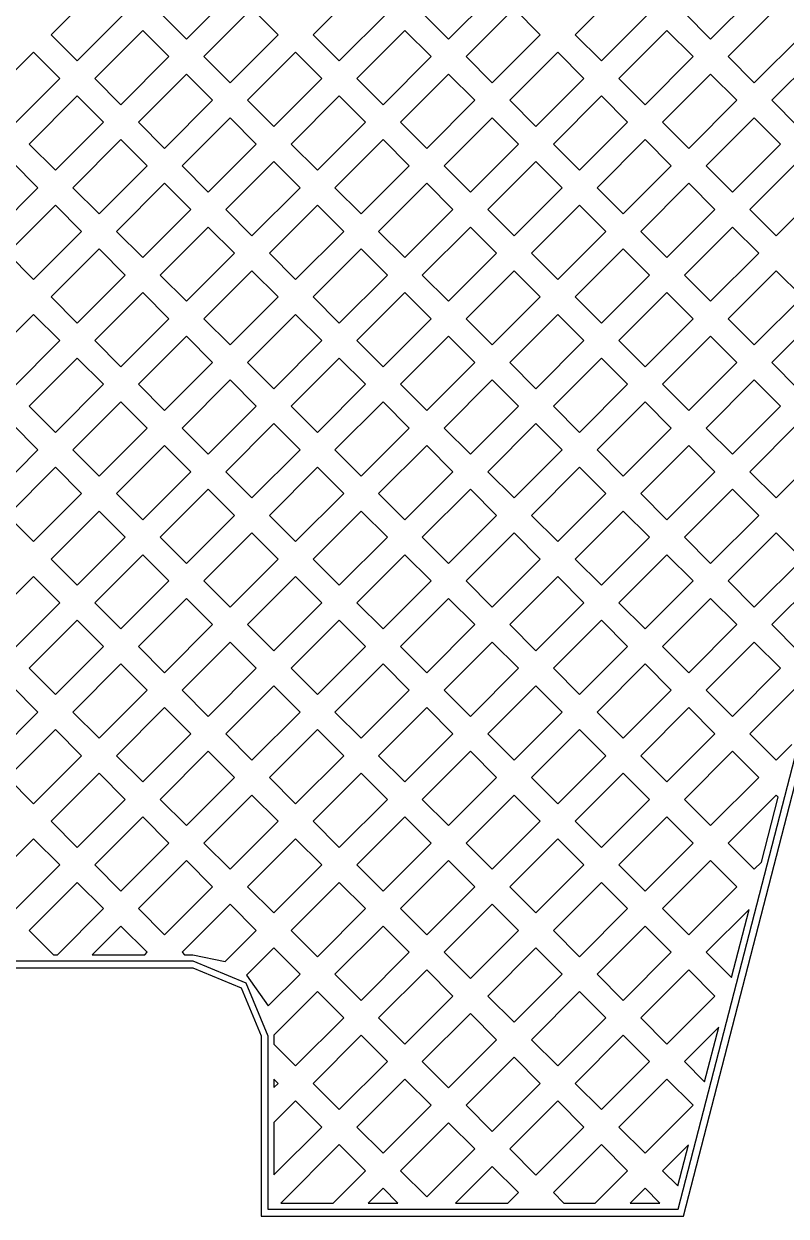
# Model space of a CAD drawing. Extents: x -211 to 2, y -103 to 318.
# Drawn here: x -97.59 to -91.01, y -34.8 to -24.51 of the extents above; entities that cross this region are included whole.
import ezdxf

# ---------------------------------------------------------------- set-up
doc = ezdxf.new("R2010")
doc.units = 0

msp = doc.modelspace()

# ---------------------------------------------------------------- linework, layer by layer
for p, q in [((-96.9451, -24.1872), (-97.3599, -24.6021)), ((-96.1908, -24.6398), (-95.776, -24.225)), ((-94.6823, -24.1872), (-95.0972, -24.6021)), ((-93.9281, -24.6398), (-93.5132, -24.225)), ((-92.4196, -24.1872), (-92.8344, -24.6021)), ((-91.6653, -24.6398), (-91.2505, -24.225)), ((-95.6251, -24.3758), (-96.04, -24.7906)), ((-95.3989, -24.6021), (-95.6251, -24.3758)), ((-93.3624, -24.3758), (-93.7772, -24.7906)), ((-93.1361, -24.6021), (-93.3624, -24.3758)), ((-91.0997, -24.3758), (-91.5145, -24.7906)), ((-97.1336, -24.8283), (-96.7188, -24.4135)), ((-96.4171, -24.4135), (-96.1908, -24.6398)), ((-94.8709, -24.8283), (-94.456, -24.4135)), ((-94.1543, -24.4135), (-93.9281, -24.6398)), ((-92.6081, -24.8283), (-92.1933, -24.4135)), ((-91.8916, -24.4135), (-91.6653, -24.6398)), ((-96.5679, -24.5644), (-96.9828, -24.9792)), ((-96.3417, -24.7906), (-96.5679, -24.5644)), ((-94.3052, -24.5644), (-94.72, -24.9792)), ((-94.0789, -24.7906), (-94.3052, -24.5644)), ((-92.0425, -24.5644), (-92.4573, -24.9792)), ((-91.8162, -24.7906), (-92.0425, -24.5644)), ((-97.3599, -24.6021), (-97.1336, -24.8283)), ((-95.8137, -25.0169), (-95.3989, -24.6021)), ((-95.0972, -24.6021), (-94.8709, -24.8283)), ((-93.551, -25.0169), (-93.1361, -24.6021)), ((-92.8344, -24.6021), (-92.6081, -24.8283)), ((-91.2882, -25.0169), (-90.8734, -24.6021)), ((-97.5107, -24.7529), (-97.9256, -25.1678)), ((-97.2845, -24.9792), (-97.5107, -24.7529)), ((-97.5107, -24.7529), (-97.5107, -24.7529)), ((-96.7565, -25.2055), (-96.3417, -24.7906)), ((-96.3417, -24.7906), (-96.3417, -24.7906)), ((-96.04, -24.7906), (-95.8137, -25.0169)), ((-95.248, -24.7529), (-95.6628, -25.1678)), ((-95.0217, -24.9792), (-95.248, -24.7529)), ((-95.248, -24.7529), (-95.248, -24.7529)), ((-94.4938, -25.2055), (-94.0789, -24.7906)), ((-94.0789, -24.7906), (-94.0789, -24.7906)), ((-93.7772, -24.7906), (-93.551, -25.0169)), ((-92.9853, -24.7529), (-93.4001, -25.1678)), ((-92.759, -24.9792), (-92.9853, -24.7529)), ((-92.9853, -24.7529), (-92.9853, -24.7529)), ((-92.231, -25.2055), (-91.8162, -24.7906)), ((-91.8162, -24.7906), (-91.8162, -24.7906)), ((-91.5145, -24.7906), (-91.2882, -25.0169)), ((-90.7225, -24.7529), (-91.1374, -25.1678)), ((-97.6993, -25.394), (-97.2845, -24.9792)), ((-96.9828, -24.9792), (-96.7565, -25.2055)), ((-96.1908, -24.9415), (-96.6057, -25.3563)), ((-95.9645, -25.1678), (-96.1908, -24.9415)), ((-95.4366, -25.394), (-95.0217, -24.9792)), ((-94.72, -24.9792), (-94.4938, -25.2055)), ((-93.9281, -24.9415), (-94.3429, -25.3563)), ((-93.7018, -25.1678), (-93.9281, -24.9415)), ((-93.1738, -25.394), (-92.759, -24.9792)), ((-92.4573, -24.9792), (-92.231, -25.2055)), ((-91.6653, -24.9415), (-92.0802, -25.3563)), ((-91.4391, -25.1678), (-91.6653, -24.9415)), ((-97.1336, -25.13), (-97.5485, -25.5449)), ((-96.9073, -25.3563), (-97.1336, -25.13)), ((-97.1336, -25.13), (-97.1336, -25.13)), ((-96.3794, -25.5826), (-95.9645, -25.1678)), ((-95.9645, -25.1678), (-95.9645, -25.1678)), ((-95.6628, -25.1678), (-95.4366, -25.394)), ((-94.8709, -25.13), (-95.2857, -25.5449)), ((-94.6446, -25.3563), (-94.8709, -25.13)), ((-94.8709, -25.13), (-94.8709, -25.13)), ((-94.1166, -25.5826), (-93.7018, -25.1678)), ((-93.7018, -25.1678), (-93.7018, -25.1678)), ((-93.4001, -25.1678), (-93.1738, -25.394)), ((-92.6081, -25.13), (-93.023, -25.5449)), ((-92.3819, -25.3563), (-92.6081, -25.13)), ((-92.6081, -25.13), (-92.6081, -25.13)), ((-91.8539, -25.5826), (-91.4391, -25.1678)), ((-91.4391, -25.1678), (-91.4391, -25.1678)), ((-91.1374, -25.1678), (-90.9111, -25.394)), ((-97.3222, -25.7712), (-96.9073, -25.3563)), ((-96.6057, -25.3563), (-96.3794, -25.5826)), ((-95.8137, -25.3186), (-96.2285, -25.7334)), ((-95.5874, -25.5449), (-95.8137, -25.3186)), ((-95.0594, -25.7712), (-94.6446, -25.3563)), ((-94.3429, -25.3563), (-94.1166, -25.5826)), ((-93.551, -25.3186), (-93.9658, -25.7334)), ((-93.3247, -25.5449), (-93.551, -25.3186)), ((-92.7967, -25.7712), (-92.3819, -25.3563)), ((-92.0802, -25.3563), (-91.8539, -25.5826)), ((-91.2882, -25.3186), (-91.703, -25.7334)), ((-91.0619, -25.5449), (-91.2882, -25.3186)), ((-96.7565, -25.5072), (-97.1713, -25.922)), ((-96.5302, -25.7334), (-96.7565, -25.5072)), ((-96.7565, -25.5072), (-96.7565, -25.5072)), ((-94.4938, -25.5072), (-94.9086, -25.922)), ((-94.2675, -25.7334), (-94.4938, -25.5072)), ((-94.4938, -25.5072), (-94.4938, -25.5072)), ((-92.231, -25.5072), (-92.6459, -25.922)), ((-92.0047, -25.7334), (-92.231, -25.5072)), ((-92.231, -25.5072), (-92.231, -25.5072)), ((-97.5485, -25.5449), (-97.3222, -25.7712)), ((-96.0023, -25.9597), (-95.5874, -25.5449)), ((-95.5874, -25.5449), (-95.5874, -25.5449)), ((-95.2857, -25.5449), (-95.0594, -25.7712)), ((-93.7395, -25.9597), (-93.3247, -25.5449)), ((-93.3247, -25.5449), (-93.3247, -25.5449)), ((-93.023, -25.5449), (-92.7967, -25.7712)), ((-91.9464, -34.7397), (-89.5736, -25.5539)), ((-91.9005, -34.799), (-89.5304, -25.6239)), ((-91.4768, -25.9597), (-91.0619, -25.5449)), ((-91.0619, -25.5449), (-91.0619, -25.5449)), ((-97.473, -25.922), (-97.6993, -25.6957)), ((-95.4366, -25.6957), (-95.8514, -26.1106)), ((-95.2103, -25.922), (-95.4366, -25.6957)), ((-93.1738, -25.6957), (-93.5887, -26.1106)), ((-92.9476, -25.922), (-93.1738, -25.6957)), ((-90.9111, -25.6957), (-91.3259, -26.1106)), ((-96.9451, -26.1483), (-96.5302, -25.7334)), ((-96.2285, -25.7334), (-96.0023, -25.9597)), ((-94.6823, -26.1483), (-94.2675, -25.7334)), ((-93.9658, -25.7334), (-93.7395, -25.9597)), ((-92.4196, -26.1483), (-92.0047, -25.7334)), ((-91.703, -25.7334), (-91.4768, -25.9597)), ((-97.8879, -26.3368), (-97.473, -25.922)), ((-97.1713, -25.922), (-96.9451, -26.1483)), ((-96.3794, -25.8843), (-96.7942, -26.2991)), ((-96.1531, -26.1106), (-96.3794, -25.8843)), ((-96.3794, -25.8843), (-96.3794, -25.8843)), ((-95.6251, -26.3368), (-95.2103, -25.922)), ((-95.2103, -25.922), (-95.2103, -25.922)), ((-94.9086, -25.922), (-94.6823, -26.1483)), ((-94.1166, -25.8843), (-94.5315, -26.2991)), ((-93.8904, -26.1106), (-94.1166, -25.8843)), ((-94.1166, -25.8843), (-94.1166, -25.8843)), ((-93.3624, -26.3368), (-92.9476, -25.922)), ((-92.9476, -25.922), (-92.9476, -25.922)), ((-92.6459, -25.922), (-92.4196, -26.1483)), ((-91.8539, -25.8843), (-92.2687, -26.2991)), ((-91.6276, -26.1106), (-91.8539, -25.8843)), ((-91.8539, -25.8843), (-91.8539, -25.8843)), ((-91.0997, -26.3368), (-90.6848, -25.922)), ((-97.3222, -26.0729), (-97.737, -26.4877)), ((-97.0959, -26.2991), (-97.3222, -26.0729)), ((-97.3222, -26.0729), (-97.3222, -26.0729)), ((-96.5679, -26.5254), (-96.1531, -26.1106)), ((-95.8514, -26.1106), (-95.6251, -26.3368)), ((-95.0594, -26.0729), (-95.4743, -26.4877)), ((-94.8332, -26.2991), (-95.0594, -26.0729)), ((-94.3052, -26.5254), (-93.8904, -26.1106)), ((-93.5887, -26.1106), (-93.3624, -26.3368)), ((-92.7967, -26.0729), (-93.2115, -26.4877)), ((-92.5704, -26.2991), (-92.7967, -26.0729)), ((-92.0425, -26.5254), (-91.6276, -26.1106)), ((-91.3259, -26.1106), (-91.0997, -26.3368)), ((-97.5107, -26.714), (-97.0959, -26.2991)), ((-96.7942, -26.2991), (-96.5679, -26.5254)), ((-96.0023, -26.2614), (-96.4171, -26.6763)), ((-95.776, -26.4877), (-96.0023, -26.2614)), ((-96.0023, -26.2614), (-96.0023, -26.2614)), ((-95.248, -26.714), (-94.8332, -26.2991)), ((-94.8332, -26.2991), (-94.8332, -26.2991)), ((-94.5315, -26.2991), (-94.3052, -26.5254)), ((-93.7395, -26.2614), (-94.1543, -26.6763)), ((-93.5132, -26.4877), (-93.7395, -26.2614)), ((-93.7395, -26.2614), (-93.7395, -26.2614)), ((-92.9853, -26.714), (-92.5704, -26.2991)), ((-92.5704, -26.2991), (-92.5704, -26.2991)), ((-92.2687, -26.2991), (-92.0425, -26.5254)), ((-91.4768, -26.2614), (-91.8916, -26.6763)), ((-91.2505, -26.4877), (-91.4768, -26.2614)), ((-91.4768, -26.2614), (-91.4768, -26.2614)), ((-97.737, -26.4877), (-97.5107, -26.714)), ((-96.9451, -26.45), (-97.3599, -26.8648)), ((-96.7188, -26.6763), (-96.9451, -26.45)), ((-96.9451, -26.45), (-96.9451, -26.45)), ((-96.1908, -26.9025), (-95.776, -26.4877)), ((-95.4743, -26.4877), (-95.248, -26.714)), ((-94.6823, -26.45), (-95.0972, -26.8648)), ((-94.456, -26.6763), (-94.6823, -26.45)), ((-93.9281, -26.9025), (-93.5132, -26.4877)), ((-93.2115, -26.4877), (-92.9853, -26.714)), ((-92.4196, -26.45), (-92.8344, -26.8648)), ((-92.1933, -26.6763), (-92.4196, -26.45)), ((-91.6653, -26.9025), (-91.2505, -26.4877)), ((-95.6251, -26.6385), (-96.04, -27.0534)), ((-95.3989, -26.8648), (-95.6251, -26.6385)), ((-95.6251, -26.6385), (-95.6251, -26.6385)), ((-93.3624, -26.6385), (-93.7772, -27.0534)), ((-93.1361, -26.8648), (-93.3624, -26.6385)), ((-93.3624, -26.6385), (-93.3624, -26.6385)), ((-91.0997, -26.6385), (-91.5145, -27.0534)), ((-90.8734, -26.8648), (-91.0997, -26.6385)), ((-91.0997, -26.6385), (-91.0997, -26.6385)), ((-97.1336, -27.0911), (-96.7188, -26.6763)), ((-96.4171, -26.6763), (-96.1908, -26.9025)), ((-94.8709, -27.0911), (-94.456, -26.6763)), ((-94.456, -26.6763), (-94.456, -26.6763)), ((-94.1543, -26.6763), (-93.9281, -26.9025)), ((-92.6081, -27.0911), (-92.1933, -26.6763)), ((-92.1933, -26.6763), (-92.1933, -26.6763)), ((-91.8916, -26.6763), (-91.6653, -26.9025)), ((-96.5679, -26.8271), (-96.9828, -27.2419)), ((-96.3417, -27.0534), (-96.5679, -26.8271)), ((-96.5679, -26.8271), (-96.5679, -26.8271)), ((-94.3052, -26.8271), (-94.72, -27.2419)), ((-94.0789, -27.0534), (-94.3052, -26.8271)), ((-92.0425, -26.8271), (-92.4573, -27.2419)), ((-91.8162, -27.0534), (-92.0425, -26.8271)), ((-97.3599, -26.8648), (-97.1336, -27.0911)), ((-95.8137, -27.2797), (-95.3989, -26.8648)), ((-95.0972, -26.8648), (-94.8709, -27.0911)), ((-93.551, -27.2797), (-93.1361, -26.8648)), ((-92.8344, -26.8648), (-92.6081, -27.0911)), ((-91.2882, -27.2797), (-90.8734, -26.8648)), ((-97.5107, -27.0157), (-97.9256, -27.4305)), ((-97.2845, -27.2419), (-97.5107, -27.0157)), ((-96.7565, -27.4682), (-96.3417, -27.0534)), ((-96.04, -27.0534), (-95.8137, -27.2797)), ((-95.248, -27.0157), (-95.6628, -27.4305)), ((-95.0217, -27.2419), (-95.248, -27.0157)), ((-95.248, -27.0157), (-95.248, -27.0157)), ((-94.4938, -27.4682), (-94.0789, -27.0534)), ((-94.0789, -27.0534), (-94.0789, -27.0534)), ((-93.7772, -27.0534), (-93.551, -27.2797)), ((-92.9853, -27.0157), (-93.4001, -27.4305)), ((-92.759, -27.2419), (-92.9853, -27.0157)), ((-92.9853, -27.0157), (-92.9853, -27.0157)), ((-92.231, -27.4682), (-91.8162, -27.0534)), ((-91.8162, -27.0534), (-91.8162, -27.0534)), ((-91.5145, -27.0534), (-91.2882, -27.2797)), ((-90.7225, -27.0157), (-91.1374, -27.4305)), ((-97.6993, -27.6568), (-97.2845, -27.2419)), ((-97.2845, -27.2419), (-97.2845, -27.2419)), ((-96.9828, -27.2419), (-96.7565, -27.4682)), ((-96.1908, -27.2042), (-96.6057, -27.6191)), ((-95.9645, -27.4305), (-96.1908, -27.2042)), ((-96.1908, -27.2042), (-96.1908, -27.2042)), ((-95.4366, -27.6568), (-95.0217, -27.2419)), ((-94.72, -27.2419), (-94.4938, -27.4682)), ((-93.9281, -27.2042), (-94.3429, -27.6191)), ((-93.7018, -27.4305), (-93.9281, -27.2042)), ((-93.1738, -27.6568), (-92.759, -27.2419)), ((-92.4573, -27.2419), (-92.231, -27.4682)), ((-91.6653, -27.2042), (-92.0802, -27.6191)), ((-91.4391, -27.4305), (-91.6653, -27.2042)), ((-97.1336, -27.3928), (-97.5485, -27.8076)), ((-96.9073, -27.6191), (-97.1336, -27.3928)), ((-96.3794, -27.8453), (-95.9645, -27.4305)), ((-95.6628, -27.4305), (-95.4366, -27.6568)), ((-94.8709, -27.3928), (-95.2857, -27.8076)), ((-94.6446, -27.6191), (-94.8709, -27.3928)), ((-94.8709, -27.3928), (-94.8709, -27.3928)), ((-94.1166, -27.8453), (-93.7018, -27.4305)), ((-93.7018, -27.4305), (-93.7018, -27.4305)), ((-93.4001, -27.4305), (-93.1738, -27.6568)), ((-92.6081, -27.3928), (-93.023, -27.8076)), ((-92.3819, -27.6191), (-92.6081, -27.3928)), ((-92.6081, -27.3928), (-92.6081, -27.3928)), ((-91.8539, -27.8453), (-91.4391, -27.4305)), ((-91.4391, -27.4305), (-91.4391, -27.4305)), ((-91.1374, -27.4305), (-90.9111, -27.6568)), ((-97.3222, -28.0339), (-96.9073, -27.6191)), ((-96.9073, -27.6191), (-96.9073, -27.6191)), ((-96.6057, -27.6191), (-96.3794, -27.8453)), ((-95.8137, -27.5813), (-96.2285, -27.9962)), ((-95.5874, -27.8076), (-95.8137, -27.5813)), ((-95.8137, -27.5813), (-95.8137, -27.5813)), ((-95.0594, -28.0339), (-94.6446, -27.6191)), ((-94.3429, -27.6191), (-94.1166, -27.8453)), ((-93.551, -27.5813), (-93.9658, -27.9962)), ((-93.3247, -27.8076), (-93.551, -27.5813)), ((-92.7967, -28.0339), (-92.3819, -27.6191)), ((-92.0802, -27.6191), (-91.8539, -27.8453)), ((-91.2882, -27.5813), (-91.703, -27.9962)), ((-91.0619, -27.8076), (-91.2882, -27.5813)), ((-96.7565, -27.7699), (-97.1713, -28.1847)), ((-96.5302, -27.9962), (-96.7565, -27.7699)), ((-94.4938, -27.7699), (-94.9086, -28.1847)), ((-94.2675, -27.9962), (-94.4938, -27.7699)), ((-94.4938, -27.7699), (-94.4938, -27.7699)), ((-92.231, -27.7699), (-92.6459, -28.1847)), ((-92.0047, -27.9962), (-92.231, -27.7699)), ((-92.231, -27.7699), (-92.231, -27.7699)), ((-97.5485, -27.8076), (-97.3222, -28.0339)), ((-96.0023, -28.2225), (-95.5874, -27.8076)), ((-95.2857, -27.8076), (-95.0594, -28.0339)), ((-93.7395, -28.2225), (-93.3247, -27.8076)), ((-93.3247, -27.8076), (-93.3247, -27.8076)), ((-93.023, -27.8076), (-92.7967, -28.0339)), ((-91.4768, -28.2225), (-91.0619, -27.8076)), ((-91.0619, -27.8076), (-91.0619, -27.8076)), ((-97.473, -28.1847), (-97.6993, -27.9585)), ((-95.4366, -27.9585), (-95.8514, -28.3733)), ((-95.2103, -28.1847), (-95.4366, -27.9585)), ((-95.4366, -27.9585), (-95.4366, -27.9585)), ((-93.1738, -27.9585), (-93.5887, -28.3733)), ((-92.9476, -28.1847), (-93.1738, -27.9585)), ((-90.9111, -27.9585), (-91.3259, -28.3733)), ((-96.9451, -28.411), (-96.5302, -27.9962)), ((-96.5302, -27.9962), (-96.5302, -27.9962)), ((-96.2285, -27.9962), (-96.0023, -28.2225)), ((-94.6823, -28.411), (-94.2675, -27.9962)), ((-93.9658, -27.9962), (-93.7395, -28.2225)), ((-92.4196, -28.411), (-92.0047, -27.9962)), ((-91.703, -27.9962), (-91.4768, -28.2225)), ((-97.8879, -28.5996), (-97.473, -28.1847)), ((-97.473, -28.1847), (-97.473, -28.1847)), ((-97.1713, -28.1847), (-96.9451, -28.411)), ((-96.3794, -28.147), (-96.7942, -28.5619)), ((-96.1531, -28.3733), (-96.3794, -28.147)), ((-95.6251, -28.5996), (-95.2103, -28.1847)), ((-94.9086, -28.1847), (-94.6823, -28.411)), ((-94.1166, -28.147), (-94.5315, -28.5619)), ((-93.8904, -28.3733), (-94.1166, -28.147)), ((-94.1166, -28.147), (-94.1166, -28.147)), ((-93.3624, -28.5996), (-92.9476, -28.1847)), ((-92.9476, -28.1847), (-92.9476, -28.1847)), ((-92.6459, -28.1847), (-92.4196, -28.411)), ((-91.8539, -28.147), (-92.2687, -28.5619)), ((-91.6276, -28.3733), (-91.8539, -28.147)), ((-91.8539, -28.147), (-91.8539, -28.147)), ((-91.0997, -28.5996), (-90.6848, -28.1847)), ((-97.3222, -28.3356), (-97.737, -28.7504)), ((-97.0959, -28.5619), (-97.3222, -28.3356)), ((-96.5679, -28.7881), (-96.1531, -28.3733)), ((-96.1531, -28.3733), (-96.1531, -28.3733)), ((-95.8514, -28.3733), (-95.6251, -28.5996)), ((-95.0594, -28.3356), (-95.4743, -28.7504)), ((-94.8332, -28.5619), (-95.0594, -28.3356)), ((-95.0594, -28.3356), (-95.0594, -28.3356)), ((-94.3052, -28.7881), (-93.8904, -28.3733)), ((-93.5887, -28.3733), (-93.3624, -28.5996)), ((-92.7967, -28.3356), (-93.2115, -28.7504)), ((-92.5704, -28.5619), (-92.7967, -28.3356)), ((-92.0425, -28.7881), (-91.6276, -28.3733)), ((-91.3259, -28.3733), (-91.0997, -28.5996)), ((-97.5107, -28.9767), (-97.0959, -28.5619)), ((-97.0959, -28.5619), (-97.0959, -28.5619)), ((-96.7942, -28.5619), (-96.5679, -28.7881)), ((-96.0023, -28.5242), (-96.4171, -28.939)), ((-95.776, -28.7504), (-96.0023, -28.5242)), ((-95.248, -28.9767), (-94.8332, -28.5619)), ((-94.5315, -28.5619), (-94.3052, -28.7881)), ((-93.7395, -28.5242), (-94.1543, -28.939)), ((-93.5132, -28.7504), (-93.7395, -28.5242)), ((-93.7395, -28.5242), (-93.7395, -28.5242)), ((-92.9853, -28.9767), (-92.5704, -28.5619)), ((-92.5704, -28.5619), (-92.5704, -28.5619)), ((-92.2687, -28.5619), (-92.0425, -28.7881)), ((-91.4768, -28.5242), (-91.8916, -28.939)), ((-91.2505, -28.7504), (-91.4768, -28.5242)), ((-91.4768, -28.5242), (-91.4768, -28.5242)), ((-97.737, -28.7504), (-97.5107, -28.9767)), ((-96.9451, -28.7127), (-97.3599, -29.1276)), ((-96.7188, -28.939), (-96.9451, -28.7127)), ((-96.1908, -29.1653), (-95.776, -28.7504)), ((-95.776, -28.7504), (-95.776, -28.7504)), ((-95.4743, -28.7504), (-95.248, -28.9767)), ((-94.6823, -28.7127), (-95.0972, -29.1276)), ((-94.456, -28.939), (-94.6823, -28.7127)), ((-94.6823, -28.7127), (-94.6823, -28.7127)), ((-93.9281, -29.1653), (-93.5132, -28.7504)), ((-93.2115, -28.7504), (-92.9853, -28.9767)), ((-92.4196, -28.7127), (-92.8344, -29.1276)), ((-92.1933, -28.939), (-92.4196, -28.7127)), ((-91.6653, -29.1653), (-91.2505, -28.7504)), ((-95.6251, -28.9013), (-96.04, -29.3161)), ((-95.3989, -29.1276), (-95.6251, -28.9013)), ((-93.3624, -28.9013), (-93.7772, -29.3161)), ((-93.1361, -29.1276), (-93.3624, -28.9013)), ((-93.3624, -28.9013), (-93.3624, -28.9013)), ((-91.0997, -28.9013), (-91.5145, -29.3161)), ((-90.8734, -29.1276), (-91.0997, -28.9013)), ((-91.0997, -28.9013), (-91.0997, -28.9013)), ((-97.1336, -29.3538), (-96.7188, -28.939)), ((-96.7188, -28.939), (-96.7188, -28.939)), ((-96.4171, -28.939), (-96.1908, -29.1653)), ((-94.8709, -29.3538), (-94.456, -28.939)), ((-94.1543, -28.939), (-93.9281, -29.1653)), ((-92.6081, -29.3538), (-92.1933, -28.939)), ((-92.1933, -28.939), (-92.1933, -28.939)), ((-91.8916, -28.939), (-91.6653, -29.1653)), ((-96.5679, -29.0898), (-96.9828, -29.5047)), ((-96.3417, -29.3161), (-96.5679, -29.0898)), ((-94.3052, -29.0898), (-94.72, -29.5047)), ((-94.0789, -29.3161), (-94.3052, -29.0898)), ((-94.3052, -29.0898), (-94.3052, -29.0898)), ((-92.0425, -29.0898), (-92.4573, -29.5047)), ((-91.8162, -29.3161), (-92.0425, -29.0898)), ((-97.3599, -29.1276), (-97.1336, -29.3538)), ((-95.8137, -29.5424), (-95.3989, -29.1276)), ((-95.3989, -29.1276), (-95.3989, -29.1276)), ((-95.0972, -29.1276), (-94.8709, -29.3538)), ((-93.551, -29.5424), (-93.1361, -29.1276)), ((-92.8344, -29.1276), (-92.6081, -29.3538)), ((-91.2882, -29.5424), (-90.8734, -29.1276)), ((-97.5107, -29.2784), (-97.9256, -29.6932)), ((-97.2845, -29.5047), (-97.5107, -29.2784)), ((-97.5107, -29.2784), (-97.5107, -29.2784)), ((-96.7565, -29.731), (-96.3417, -29.3161)), ((-96.3417, -29.3161), (-96.3417, -29.3161)), ((-96.04, -29.3161), (-95.8137, -29.5424)), ((-95.248, -29.2784), (-95.6628, -29.6932)), ((-95.0217, -29.5047), (-95.248, -29.2784)), ((-94.4938, -29.731), (-94.0789, -29.3161)), ((-93.7772, -29.3161), (-93.551, -29.5424)), ((-92.9853, -29.2784), (-93.4001, -29.6932)), ((-92.759, -29.5047), (-92.9853, -29.2784)), ((-92.9853, -29.2784), (-92.9853, -29.2784)), ((-92.231, -29.731), (-91.8162, -29.3161)), ((-91.8162, -29.3161), (-91.8162, -29.3161)), ((-91.5145, -29.3161), (-91.2882, -29.5424)), ((-90.7225, -29.2784), (-91.1374, -29.6932)), ((-97.6993, -29.9195), (-97.2845, -29.5047)), ((-96.9828, -29.5047), (-96.7565, -29.731)), ((-96.1908, -29.467), (-96.6057, -29.8818)), ((-95.9645, -29.6932), (-96.1908, -29.467)), ((-95.4366, -29.9195), (-95.0217, -29.5047)), ((-95.0217, -29.5047), (-95.0217, -29.5047)), ((-94.72, -29.5047), (-94.4938, -29.731)), ((-93.9281, -29.467), (-94.3429, -29.8818)), ((-93.7018, -29.6932), (-93.9281, -29.467)), ((-93.9281, -29.467), (-93.9281, -29.467)), ((-93.1738, -29.9195), (-92.759, -29.5047)), ((-92.4573, -29.5047), (-92.231, -29.731)), ((-91.6653, -29.467), (-92.0802, -29.8818)), ((-91.4391, -29.6932), (-91.6653, -29.467)), ((-97.1336, -29.6555), (-97.5485, -30.0704)), ((-96.9073, -29.8818), (-97.1336, -29.6555)), ((-97.1336, -29.6555), (-97.1336, -29.6555)), ((-96.3794, -30.1081), (-95.9645, -29.6932)), ((-95.9645, -29.6932), (-95.9645, -29.6932)), ((-95.6628, -29.6932), (-95.4366, -29.9195)), ((-94.8709, -29.6555), (-95.2857, -30.0704)), ((-94.6446, -29.8818), (-94.8709, -29.6555)), ((-94.1166, -30.1081), (-93.7018, -29.6932)), ((-93.4001, -29.6932), (-93.1738, -29.9195)), ((-92.6081, -29.6555), (-93.023, -30.0704)), ((-92.3819, -29.8818), (-92.6081, -29.6555)), ((-92.6081, -29.6555), (-92.6081, -29.6555)), ((-91.8539, -30.1081), (-91.4391, -29.6932)), ((-91.4391, -29.6932), (-91.4391, -29.6932)), ((-91.1374, -29.6932), (-90.9111, -29.9195)), ((-95.8137, -29.8441), (-96.2285, -30.2589)), ((-95.5874, -30.0704), (-95.8137, -29.8441)), ((-93.551, -29.8441), (-93.9658, -30.2589)), ((-93.3247, -30.0704), (-93.551, -29.8441)), ((-93.551, -29.8441), (-93.551, -29.8441)), ((-91.2882, -29.8441), (-91.703, -30.2589)), ((-91.0619, -30.0704), (-91.2882, -29.8441)), ((-97.3222, -30.2966), (-96.9073, -29.8818)), ((-96.6057, -29.8818), (-96.3794, -30.1081)), ((-95.0594, -30.2966), (-94.6446, -29.8818)), ((-94.6446, -29.8818), (-94.6446, -29.8818)), ((-94.3429, -29.8818), (-94.1166, -30.1081)), ((-92.7967, -30.2966), (-92.3819, -29.8818)), ((-92.0802, -29.8818), (-91.8539, -30.1081)), ((-96.7565, -30.0327), (-97.1713, -30.4475)), ((-96.5302, -30.2589), (-96.7565, -30.0327)), ((-96.7565, -30.0327), (-96.7565, -30.0327)), ((-94.4938, -30.0327), (-94.9086, -30.4475)), ((-94.2675, -30.2589), (-94.4938, -30.0327)), ((-92.231, -30.0327), (-92.6459, -30.4475)), ((-92.0047, -30.2589), (-92.231, -30.0327)), ((-92.231, -30.0327), (-92.231, -30.0327)), ((-97.5485, -30.0704), (-97.3222, -30.2966)), ((-96.0023, -30.4852), (-95.5874, -30.0704)), ((-95.5874, -30.0704), (-95.5874, -30.0704)), ((-95.2857, -30.0704), (-95.0594, -30.2966)), ((-93.7395, -30.4852), (-93.3247, -30.0704)), ((-93.023, -30.0704), (-92.7967, -30.2966)), ((-91.4768, -30.4852), (-91.0619, -30.0704)), ((-91.0619, -30.0704), (-91.0619, -30.0704)), ((-97.473, -30.4475), (-97.6993, -30.2212)), ((-95.4366, -30.2212), (-95.8514, -30.636)), ((-95.2103, -30.4475), (-95.4366, -30.2212)), ((-93.1738, -30.2212), (-93.5887, -30.636)), ((-92.9476, -30.4475), (-93.1738, -30.2212)), ((-93.1738, -30.2212), (-93.1738, -30.2212)), ((-90.9111, -30.2212), (-91.3259, -30.636)), ((-96.9451, -30.6738), (-96.5302, -30.2589)), ((-96.2285, -30.2589), (-96.0023, -30.4852)), ((-94.6823, -30.6738), (-94.2675, -30.2589)), ((-94.2675, -30.2589), (-94.2675, -30.2589)), ((-93.9658, -30.2589), (-93.7395, -30.4852)), ((-92.4196, -30.6738), (-92.0047, -30.2589)), ((-91.703, -30.2589), (-91.4768, -30.4852)), ((-97.8879, -30.8623), (-97.473, -30.4475)), ((-97.1713, -30.4475), (-96.9451, -30.6738)), ((-96.3794, -30.4098), (-96.7942, -30.8246)), ((-96.1531, -30.636), (-96.3794, -30.4098)), ((-96.3794, -30.4098), (-96.3794, -30.4098)), ((-95.6251, -30.8623), (-95.2103, -30.4475)), ((-95.2103, -30.4475), (-95.2103, -30.4475)), ((-94.9086, -30.4475), (-94.6823, -30.6738)), ((-94.1166, -30.4098), (-94.5315, -30.8246)), ((-93.8904, -30.636), (-94.1166, -30.4098)), ((-93.3624, -30.8623), (-92.9476, -30.4475)), ((-92.6459, -30.4475), (-92.4196, -30.6738)), ((-91.8539, -30.4098), (-92.2687, -30.8246)), ((-91.6276, -30.636), (-91.8539, -30.4098)), ((-91.8539, -30.4098), (-91.8539, -30.4098)), ((-97.3222, -30.5983), (-97.737, -31.0132)), ((-97.0959, -30.8246), (-97.3222, -30.5983)), ((-97.3222, -30.5983), (-97.3222, -30.5983)), ((-96.5679, -31.0509), (-96.1531, -30.636)), ((-95.8514, -30.636), (-95.6251, -30.8623)), ((-95.0594, -30.5983), (-95.4743, -31.0132)), ((-94.8332, -30.8246), (-95.0594, -30.5983)), ((-94.3052, -31.0509), (-93.8904, -30.636)), ((-93.8904, -30.636), (-93.8904, -30.636)), ((-93.5887, -30.636), (-93.3624, -30.8623)), ((-92.7967, -30.5983), (-93.2115, -31.0132)), ((-92.5704, -30.8246), (-92.7967, -30.5983)), ((-92.7967, -30.5983), (-92.7967, -30.5983)), ((-92.0425, -31.0509), (-91.6276, -30.636)), ((-91.3259, -30.636), (-91.0997, -30.8623)), ((-91.3259, -30.636), (-91.3259, -30.636)), ((-91.0997, -30.8623), (-90.9645, -30.7272)), ((-97.5107, -31.2394), (-97.0959, -30.8246)), ((-96.7942, -30.8246), (-96.5679, -31.0509)), ((-96.0023, -30.7869), (-96.4171, -31.2017)), ((-95.776, -31.0132), (-96.0023, -30.7869)), ((-96.0023, -30.7869), (-96.0023, -30.7869)), ((-95.248, -31.2394), (-94.8332, -30.8246)), ((-94.8332, -30.8246), (-94.8332, -30.8246)), ((-94.5315, -30.8246), (-94.3052, -31.0509)), ((-93.7395, -30.7869), (-94.1543, -31.2017)), ((-93.5132, -31.0132), (-93.7395, -30.7869)), ((-92.9853, -31.2394), (-92.5704, -30.8246)), ((-92.2687, -30.8246), (-92.0425, -31.0509)), ((-91.4768, -30.7869), (-91.8916, -31.2017)), ((-91.2505, -31.0132), (-91.4768, -30.7869)), ((-91.4768, -30.7869), (-91.4768, -30.7869)), ((-96.9451, -30.9755), (-97.3599, -31.3903)), ((-96.7188, -31.2017), (-96.9451, -30.9755)), ((-96.9451, -30.9755), (-96.9451, -30.9755)), ((-94.6823, -30.9755), (-95.0972, -31.3903)), ((-94.456, -31.2017), (-94.6823, -30.9755)), ((-92.4196, -30.9755), (-92.8344, -31.3903)), ((-92.1933, -31.2017), (-92.4196, -30.9755)), ((-92.4196, -30.9755), (-92.4196, -30.9755)), ((-97.737, -31.0132), (-97.5107, -31.2394)), ((-96.1908, -31.428), (-95.776, -31.0132)), ((-95.4743, -31.0132), (-95.248, -31.2394)), ((-93.9281, -31.428), (-93.5132, -31.0132)), ((-93.5132, -31.0132), (-93.5132, -31.0132)), ((-93.2115, -31.0132), (-92.9853, -31.2394)), ((-91.6653, -31.428), (-91.2505, -31.0132)), ((-95.6251, -31.164), (-96.04, -31.5789)), ((-95.3989, -31.3903), (-95.6251, -31.164)), ((-95.6251, -31.164), (-95.6251, -31.164)), ((-93.3624, -31.164), (-93.7772, -31.5789)), ((-93.1361, -31.3903), (-93.3624, -31.164)), ((-91.0997, -31.164), (-91.5145, -31.5789)), ((-91.2272, -31.7441), (-91.0819, -31.1817)), ((-91.0819, -31.1817), (-91.0997, -31.164)), ((-91.0997, -31.164), (-91.0997, -31.164)), ((-97.1336, -31.6166), (-96.7188, -31.2017)), ((-96.4171, -31.2017), (-96.1908, -31.428)), ((-94.8709, -31.6166), (-94.456, -31.2017)), ((-94.456, -31.2017), (-94.456, -31.2017)), ((-94.1543, -31.2017), (-93.9281, -31.428)), ((-92.6081, -31.6166), (-92.1933, -31.2017)), ((-91.8916, -31.2017), (-91.6653, -31.428)), ((-96.5679, -31.3526), (-96.9828, -31.7674)), ((-96.3417, -31.5789), (-96.5679, -31.3526)), ((-94.3052, -31.3526), (-94.72, -31.7674)), ((-94.0789, -31.5789), (-94.3052, -31.3526)), ((-92.0425, -31.3526), (-92.4573, -31.7674)), ((-91.8162, -31.5789), (-92.0425, -31.3526)), ((-92.0425, -31.3526), (-92.0425, -31.3526)), ((-97.3599, -31.3903), (-97.1336, -31.6166)), ((-95.8137, -31.8051), (-95.3989, -31.3903)), ((-95.0972, -31.3903), (-94.8709, -31.6166)), ((-93.551, -31.8051), (-93.1361, -31.3903)), ((-93.1361, -31.3903), (-93.1361, -31.3903)), ((-92.8344, -31.3903), (-92.6081, -31.6166)), ((-97.5107, -31.5411), (-97.9256, -31.956)), ((-97.2845, -31.7674), (-97.5107, -31.5411)), ((-96.7565, -31.9937), (-96.3417, -31.5789)), ((-96.04, -31.5789), (-95.8137, -31.8051)), ((-95.248, -31.5411), (-95.6628, -31.956)), ((-95.0217, -31.7674), (-95.248, -31.5411)), ((-95.248, -31.5411), (-95.248, -31.5411)), ((-94.4938, -31.9937), (-94.0789, -31.5789)), ((-94.0789, -31.5789), (-94.0789, -31.5789)), ((-93.7772, -31.5789), (-93.551, -31.8051)), ((-92.9853, -31.5411), (-93.4001, -31.956)), ((-92.759, -31.7674), (-92.9853, -31.5411)), ((-92.231, -31.9937), (-91.8162, -31.5789)), ((-91.5145, -31.5789), (-91.2882, -31.8051)), ((-97.6993, -32.1823), (-97.2845, -31.7674)), ((-97.2845, -31.7674), (-97.2845, -31.7674)), ((-96.9828, -31.7674), (-96.7565, -31.9937)), ((-96.9828, -31.7674), (-96.9828, -31.7674)), ((-96.1908, -31.7297), (-96.6057, -32.1445)), ((-95.9645, -31.956), (-96.1908, -31.7297)), ((-95.4366, -32.1823), (-95.0217, -31.7674)), ((-94.72, -31.7674), (-94.4938, -31.9937)), ((-93.9281, -31.7297), (-94.3429, -32.1445)), ((-93.7018, -31.956), (-93.9281, -31.7297)), ((-93.1738, -32.1823), (-92.759, -31.7674)), ((-92.759, -31.7674), (-92.759, -31.7674)), ((-92.4573, -31.7674), (-92.231, -31.9937)), ((-91.6653, -31.7297), (-92.0802, -32.1445)), ((-91.4391, -31.956), (-91.6653, -31.7297)), ((-91.6653, -31.7297), (-91.6653, -31.7297)), ((-91.2882, -31.8051), (-91.2272, -31.7441)), ((-97.1336, -31.9183), (-97.5485, -32.3331)), ((-96.9073, -32.1445), (-97.1336, -31.9183)), ((-96.3794, -32.3708), (-95.9645, -31.956)), ((-95.6628, -31.956), (-95.4366, -32.1823)), ((-94.8709, -31.9183), (-95.2857, -32.3331)), ((-94.6446, -32.1445), (-94.8709, -31.9183)), ((-94.8709, -31.9183), (-94.8709, -31.9183)), ((-94.1166, -32.3708), (-93.7018, -31.956)), ((-93.7018, -31.956), (-93.7018, -31.956)), ((-93.4001, -31.956), (-93.1738, -32.1823)), ((-92.6081, -31.9183), (-93.023, -32.3331)), ((-92.3819, -32.1445), (-92.6081, -31.9183)), ((-91.8539, -32.3708), (-91.4391, -31.956)), ((-95.8137, -32.1068), (-96.2285, -32.5217)), ((-95.5874, -32.3331), (-95.8137, -32.1068)), ((-93.551, -32.1068), (-93.9658, -32.5217)), ((-93.3247, -32.3331), (-93.551, -32.1068)), ((-97.3054, -32.5426), (-96.9073, -32.1445)), ((-96.6057, -32.1445), (-96.3794, -32.3708)), ((-96.6057, -32.1445), (-96.6057, -32.1445)), ((-95.0594, -32.5594), (-94.6446, -32.1445)), ((-94.3429, -32.1445), (-94.1166, -32.3708)), ((-92.7967, -32.5594), (-92.3819, -32.1445)), ((-92.3819, -32.1445), (-92.3819, -32.1445)), ((-92.0802, -32.1445), (-91.8539, -32.3708)), ((-91.3323, -32.1509), (-91.703, -32.5217)), ((-91.4845, -32.7402), (-91.3323, -32.1509)), ((-91.3323, -32.1509), (-91.3323, -32.1509)), ((-96.7565, -32.2954), (-97.0037, -32.5426)), ((-96.5302, -32.5217), (-96.7565, -32.2954)), ((-94.4938, -32.2954), (-94.9086, -32.7102)), ((-94.2675, -32.5217), (-94.4938, -32.2954)), ((-94.4938, -32.2954), (-94.4938, -32.2954)), ((-92.231, -32.2954), (-92.6459, -32.7102)), ((-92.0047, -32.5217), (-92.231, -32.2954)), ((-97.5485, -32.3331), (-97.339, -32.5426)), ((-95.8555, -32.6012), (-95.5874, -32.3331)), ((-95.5874, -32.3331), (-95.5874, -32.3331)), ((-95.2857, -32.3331), (-95.0594, -32.5594)), ((-93.7395, -32.7479), (-93.3247, -32.3331)), ((-93.3247, -32.3331), (-93.3247, -32.3331)), ((-93.023, -32.3331), (-92.7967, -32.5594)), ((-95.4366, -32.484), (-95.6714, -32.7188)), ((-95.2103, -32.7102), (-95.4366, -32.484)), ((-93.1738, -32.484), (-93.5887, -32.8988)), ((-92.9476, -32.7102), (-93.1738, -32.484)), ((-103.384, -32.5955), (-96.1362, -32.5955)), ((-97.339, -32.5426), (-97.3054, -32.5426)), ((-97.3054, -32.5426), (-97.3054, -32.5426)), ((-97.0037, -32.5426), (-96.5511, -32.5426)), ((-96.5511, -32.5426), (-96.5302, -32.5217)), ((-96.5511, -32.5426), (-96.5511, -32.5426)), ((-96.2285, -32.5217), (-96.2076, -32.5426)), ((-96.2076, -32.5426), (-96.1362, -32.5426)), ((-96.1362, -32.5426), (-95.8555, -32.6012)), ((-96.1362, -32.5955), (-95.677722, -32.785422)), ((-94.6823, -32.9365), (-94.2675, -32.5217)), ((-93.9658, -32.5217), (-93.7395, -32.7479)), ((-92.4196, -32.9365), (-92.0047, -32.5217)), ((-92.0047, -32.5217), (-92.0047, -32.5217)), ((-91.703, -32.5217), (-91.4845, -32.7402)), ((-103.455, -32.6548), (-96.1362, -32.6548)), ((-96.1362, -32.6548), (-95.719652, -32.827352)), ((-95.6714, -32.7188), (-95.4846, -32.9846)), ((-95.4846, -32.9846), (-95.2103, -32.7102)), ((-95.2103, -32.7102), (-95.2103, -32.7102)), ((-94.9086, -32.7102), (-94.6823, -32.9365)), ((-94.1166, -32.6725), (-94.5315, -33.0874)), ((-93.8904, -32.8988), (-94.1166, -32.6725)), ((-94.1166, -32.6725), (-94.1166, -32.6725)), ((-93.3624, -33.1251), (-92.9476, -32.7102)), ((-92.9476, -32.7102), (-92.9476, -32.7102)), ((-92.6459, -32.7102), (-92.4196, -32.9365)), ((-91.8539, -32.6725), (-92.2687, -33.0874)), ((-91.6276, -32.8988), (-91.8539, -32.6725)), ((-95.719652, -32.827352), (-95.5471, -33.2439)), ((-95.677722, -32.785422), (-95.4878, -33.2439)), ((-95.0594, -32.8611), (-95.435, -33.2366)), ((-94.8332, -33.0874), (-95.0594, -32.8611)), ((-94.3052, -33.3136), (-93.8904, -32.8988)), ((-93.5887, -32.8988), (-93.3624, -33.1251)), ((-92.7967, -32.8611), (-93.2115, -33.2759)), ((-92.5704, -33.0874), (-92.7967, -32.8611)), ((-92.0425, -33.3136), (-91.6276, -32.8988)), ((-91.6276, -32.8988), (-91.6276, -32.8988)), ((-95.248, -33.5022), (-94.8332, -33.0874)), ((-94.5315, -33.0874), (-94.3052, -33.3136)), ((-93.7395, -33.0496), (-94.1543, -33.4645)), ((-93.5132, -33.2759), (-93.7395, -33.0496)), ((-93.7395, -33.0496), (-93.7395, -33.0496)), ((-92.9853, -33.5022), (-92.5704, -33.0874)), ((-92.5704, -33.0874), (-92.5704, -33.0874)), ((-92.2687, -33.0874), (-92.0425, -33.3136)), ((-95.435, -33.2366), (-95.4349, -33.2439)), ((-94.6823, -33.2382), (-95.0972, -33.653)), ((-94.456, -33.4645), (-94.6823, -33.2382)), ((-94.6823, -33.2382), (-94.6823, -33.2382)), ((-92.4196, -33.2382), (-92.8344, -33.653)), ((-92.1933, -33.4645), (-92.4196, -33.2382)), ((-91.595, -33.1679), (-91.8916, -33.4645)), ((-91.7168, -33.6393), (-91.595, -33.1679)), ((-95.5471, -33.2439), (-95.5471, -34.799)), ((-95.4878, -33.2439), (-95.4878, -34.7397)), ((-95.4349, -33.2439), (-95.4349, -33.3153)), ((-95.4349, -33.2439), (-95.4349, -33.2439)), ((-95.4349, -33.3153), (-95.248, -33.5022)), ((-93.9281, -33.6907), (-93.5132, -33.2759)), ((-93.2115, -33.2759), (-92.9853, -33.5022)), ((-93.3624, -33.4268), (-93.7772, -33.8416)), ((-93.1361, -33.653), (-93.3624, -33.4268)), ((-93.3624, -33.4268), (-93.3624, -33.4268)), ((-94.8709, -33.8793), (-94.456, -33.4645)), ((-94.1543, -33.4645), (-93.9281, -33.6907)), ((-92.6081, -33.8793), (-92.1933, -33.4645)), ((-91.8916, -33.4645), (-91.7168, -33.6393)), ((-91.8916, -33.4645), (-91.8916, -33.4645)), ((-95.3989, -33.653), (-95.4349, -33.617)), ((-95.4349, -33.617), (-95.4349, -33.6891)), ((-94.3052, -33.6153), (-94.72, -34.0302)), ((-94.0789, -33.8416), (-94.3052, -33.6153)), ((-94.3052, -33.6153), (-94.3052, -33.6153)), ((-92.0425, -33.6153), (-92.4573, -34.0302)), ((-91.8162, -33.8416), (-92.0425, -33.6153)), ((-95.4349, -33.6891), (-95.3989, -33.653)), ((-95.3989, -33.653), (-95.3989, -33.653)), ((-95.0972, -33.653), (-94.8709, -33.8793)), ((-93.551, -34.0679), (-93.1361, -33.653)), ((-92.8344, -33.653), (-92.6081, -33.8793)), ((-95.248, -33.8039), (-95.4349, -33.9908)), ((-95.0217, -34.0302), (-95.248, -33.8039)), ((-94.4938, -34.2564), (-94.0789, -33.8416)), ((-93.7772, -33.8416), (-93.551, -34.0679)), ((-92.9853, -33.8039), (-93.4001, -34.2187)), ((-92.759, -34.0302), (-92.9853, -33.8039)), ((-92.9853, -33.8039), (-92.9853, -33.8039)), ((-92.231, -34.2564), (-91.8162, -33.8416)), ((-92.6081, -33.8793), (-92.6081, -33.8793)), ((-95.4349, -33.9908), (-95.4349, -34.4433)), ((-95.4349, -34.4433), (-95.0217, -34.0302)), ((-95.0217, -34.0302), (-95.0217, -34.0302)), ((-94.72, -34.0302), (-94.4938, -34.2564)), ((-93.9281, -33.9924), (-94.3429, -34.4073)), ((-93.7018, -34.2187), (-93.9281, -33.9924)), ((-93.9281, -33.9924), (-93.9281, -33.9924)), ((-93.1738, -34.445), (-92.759, -34.0302)), ((-92.4573, -34.0302), (-92.231, -34.2564)), ((-94.8709, -34.181), (-95.3767, -34.6868)), ((-94.6446, -34.4073), (-94.8709, -34.181)), ((-94.1166, -34.6336), (-93.7018, -34.2187)), ((-93.4001, -34.2187), (-93.1738, -34.445)), ((-92.6081, -34.181), (-93.023, -34.5958)), ((-92.3819, -34.4073), (-92.6081, -34.181)), ((-92.231, -34.2564), (-92.231, -34.2564)), ((-91.8577, -34.1848), (-92.0802, -34.4073)), ((-91.949, -34.5384), (-91.8577, -34.1848)), ((-93.551, -34.3696), (-93.8682, -34.6868)), ((-93.3247, -34.5958), (-93.551, -34.3696)), ((-94.9241, -34.6868), (-94.6446, -34.4073)), ((-94.6446, -34.4073), (-94.6446, -34.4073)), ((-94.3429, -34.4073), (-94.1166, -34.6336)), ((-92.6614, -34.6868), (-92.3819, -34.4073)), ((-92.0802, -34.4073), (-91.949, -34.5384)), ((-92.0802, -34.4073), (-92.0802, -34.4073)), ((-94.4938, -34.5581), (-94.6224, -34.6868)), ((-94.3651, -34.6868), (-94.4938, -34.5581)), ((-92.231, -34.5581), (-92.3597, -34.6868)), ((-92.1024, -34.6868), (-92.231, -34.5581)), ((-93.4156, -34.6868), (-93.3247, -34.5958)), ((-93.3247, -34.5958), (-93.3247, -34.5958)), ((-93.023, -34.5958), (-92.932, -34.6868)), ((-95.4878, -34.7397), (-91.9464, -34.7397)), ((-95.3767, -34.6868), (-94.9241, -34.6868)), ((-94.6224, -34.6868), (-94.3651, -34.6868)), ((-94.3651, -34.6868), (-94.3651, -34.6868)), ((-93.8682, -34.6868), (-93.4156, -34.6868)), ((-92.932, -34.6868), (-92.6614, -34.6868)), ((-92.6614, -34.6868), (-92.6614, -34.6868)), ((-92.3597, -34.6868), (-92.1024, -34.6868)), ((-92.3597, -34.6868), (-92.3597, -34.6868)), ((-95.5471, -34.799), (-91.9005, -34.799))]:
    msp.add_line(p, q)

doc.saveas('drawing.dxf')
